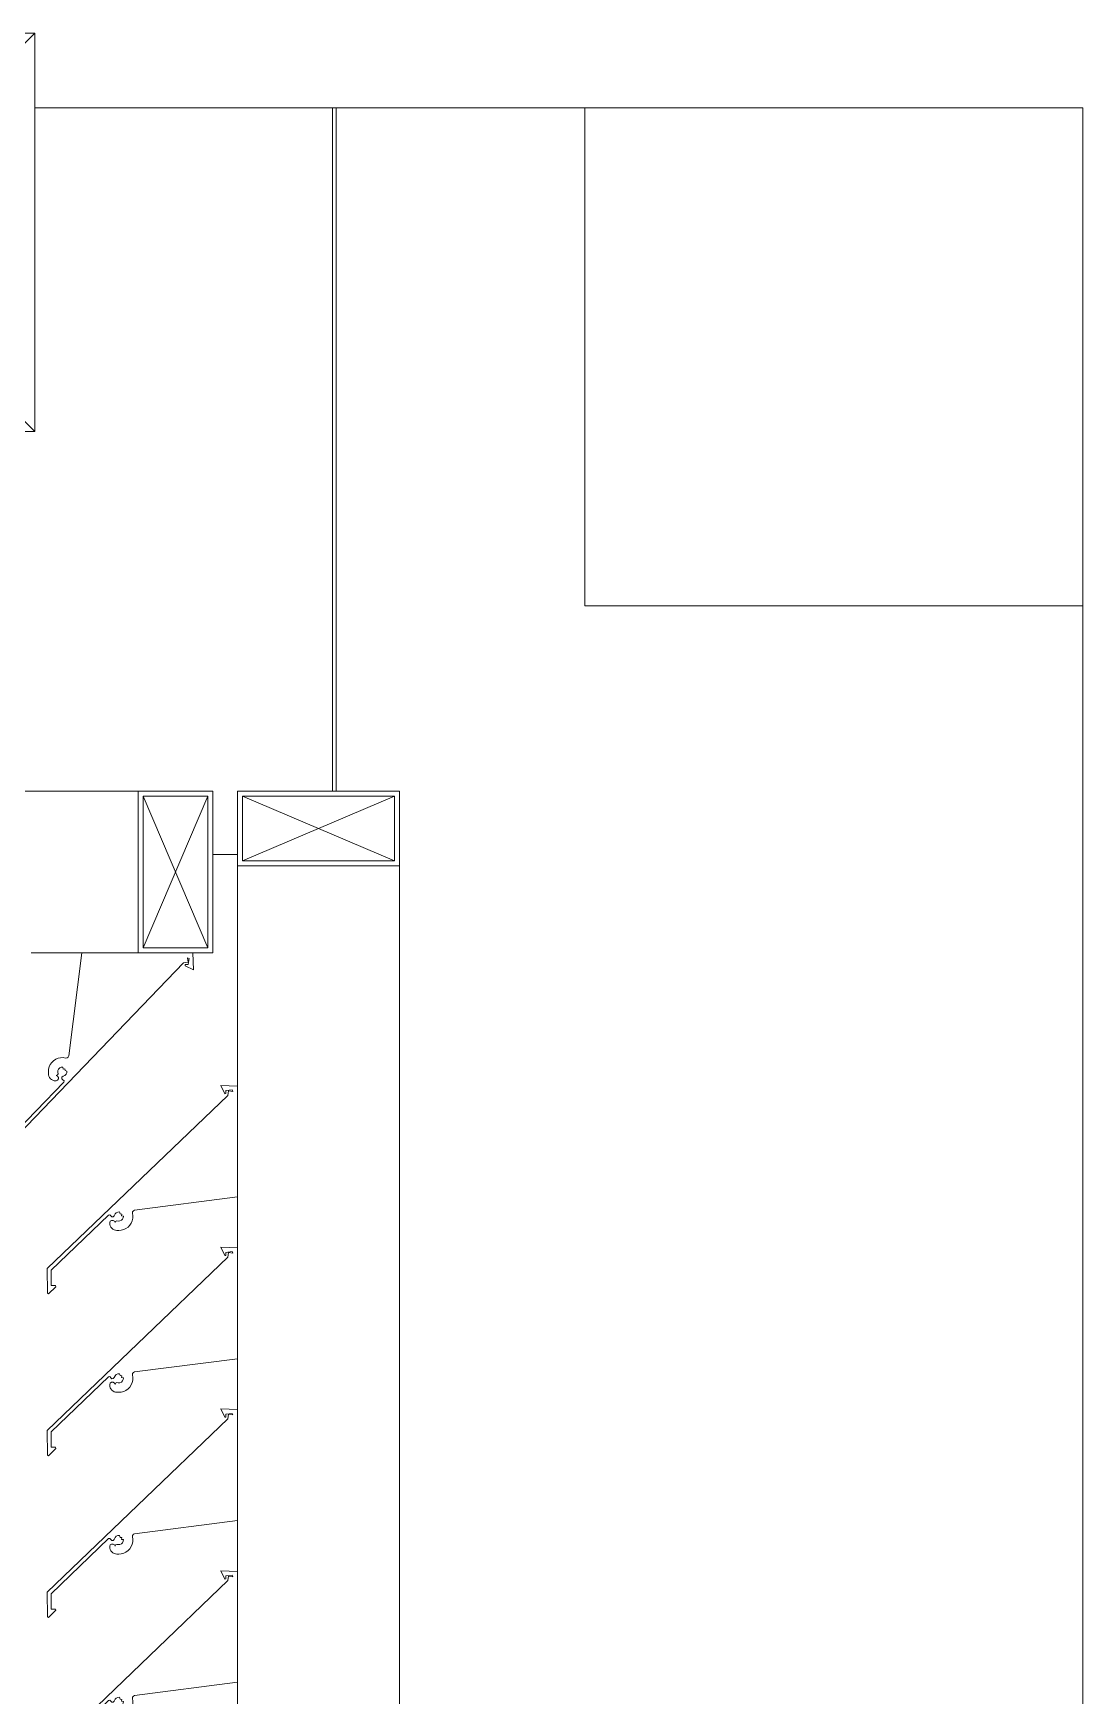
# Model space of a CAD drawing. Header units: millimetres. Extents: x -220592 to 404889, y -217665 to 38245.
# Drawn here: x 7597.87 to 7602.08, y -48113.02 to -48106.34 of the extents above; entities that cross this region are included whole.
import ezdxf

# ---------------------------------------------------------------- set-up
doc = ezdxf.new("R2010")
doc.units = ezdxf.units.MM
doc.linetypes.add('XKITLINE00', pattern=[0])
doc.layers.add('000 - 0_HIDE_OBJ_FRAMING_DEF_SUB_1', color=7, linetype='Continuous')
doc.layers.add('Part', color=7, linetype='Continuous', lineweight=0)

# ---------------------------------------------------------------- blocks, each defined once
blk = doc.blocks.new('*A13471')
at = {"layer": '000 - 0_HIDE_OBJ_FRAMING_DEF_SUB_1', "color": 7, "linetype": 'XKITLINE00', "lineweight": 0}
blk.add_line((-138.577448, 103.570892), (-138.563334, 103.570892), dxfattribs=at)
blk = doc.blocks.new('*A13531')
at = {"layer": '000 - 0_HIDE_OBJ_FRAMING_DEF_SUB_1', "color": 7, "linetype": 'XKITLINE00', "lineweight": 0}
for p, q in [((-139.773449, 103.570891), (-138.577448, 103.570891)), ((-138.577448, 103.570891), (-138.577448, 100.825601)), ((-138.563334, 100.825601), (-138.563334, 103.570805)), ((-138.563334, 103.570805), (-137.563334, 103.570805)), ((-135.563334, 94.690337), (-135.563334, 101.570805)), ((-139.058619, 100.570891), (-138.958652, 100.570891))]:
    blk.add_line(p, q, dxfattribs=at)
blk = doc.blocks.new('*A13546')
at = {"layer": 'Part', "color": 7, "linetype": 'XKITLINE00', "lineweight": 0}
for p, q in [((-138.958652, 99.640731), (-138.958652, 100.525601)), ((-138.308652, 92.345149), (-138.308652, 100.525601)), ((-138.958652, 98.990731), (-138.958652, 99.195027)), ((-138.958652, 98.340731), (-138.958652, 98.545027)), ((-138.958652, 97.690731), (-138.958652, 97.895027)), ((-138.958652, 97.040731), (-138.958652, 97.245027)), ((-138.958652, 96.390731), (-138.958652, 96.595027)), ((-138.958652, 95.740731), (-138.958652, 95.945027)), ((-138.958652, 95.090731), (-138.958652, 95.295027)), ((-138.958652, 94.440731), (-138.958652, 94.645027)), ((-138.958652, 93.790731), (-138.958652, 93.995027)), ((-138.958652, 93.140731), (-138.958652, 93.345027)), ((-138.958652, 92.490731), (-138.958652, 92.695027))]:
    blk.add_line(p, q, dxfattribs=at)
blk = doc.blocks.new('*A13585')
at = {"layer": 'Part', "color": 7, "linetype": 'XKITLINE00', "lineweight": 0}
for p, q in [((-139.872111, 99.410877), (-139.175865, 100.135999)), ((-139.584201, 100.175799), (-139.637231, 99.761793)), ((-139.138531, 100.175791), (-139.584201, 100.175799)), ((-139.175865, 100.135999), (-139.157322, 100.138896)), ((-139.157322, 100.138896), (-139.160226, 100.155912)), ((-139.160226, 100.155912), (-139.153653, 100.153876)), ((-139.156793, 100.128893), (-139.153653, 100.153876)), ((-139.135909, 100.108106), (-139.138531, 100.175791)), ((-139.168984, 100.128764), (-139.169396, 100.123641)), ((-139.169396, 100.123641), (-139.135909, 100.108106)), ((-139.156793, 100.128893), (-139.168984, 100.128764)), ((-139.705231, 99.735496), (-139.711209, 99.727179)), ((-139.697844, 99.742592), (-139.705231, 99.735496)), ((-139.689294, 99.748232), (-139.697844, 99.742592)), ((-139.679864, 99.75223), (-139.689294, 99.748232)), ((-139.669865, 99.754453), (-139.679864, 99.75223)), ((-139.659629, 99.754828), (-139.669865, 99.754453)), ((-139.649495, 99.753342), (-139.659629, 99.754828)), ((-139.643972, 99.753581), (-139.649495, 99.753342)), ((-139.639421, 99.756718), (-139.643972, 99.753581)), ((-139.637231, 99.761793), (-139.639421, 99.756718)), ((-139.718205, 99.708016), (-139.71899, 99.697803)), ((-139.71899, 99.697803), (-139.718892, 99.691004)), ((-139.718892, 99.691004), (-139.718256, 99.685276)), ((-139.718256, 99.685276), (-139.716537, 99.679775)), ((-139.715582, 99.717917), (-139.718205, 99.708016)), ((-139.716537, 99.679775), (-139.713797, 99.674705)), ((-139.711209, 99.727179), (-139.715582, 99.717917)), ((-139.713797, 99.674705), (-139.710139, 99.670251)), ((-139.710139, 99.670251), (-139.705696, 99.66658)), ((-139.705696, 99.66658), (-139.700633, 99.663826)), ((-139.687334, 99.683555), (-139.682353, 99.685585)), ((-139.681862, 99.680613), (-139.687334, 99.683555)), ((-139.682353, 99.685585), (-139.679946, 99.690396)), ((-139.681893, 99.664235), (-139.678656, 99.669379)), ((-139.678644, 99.675456), (-139.681862, 99.680613)), ((-139.680851, 99.696314), (-139.680507, 99.702814)), ((-139.679946, 99.690396), (-139.680851, 99.696314)), ((-139.680507, 99.702814), (-139.677909, 99.708782)), ((-139.678656, 99.669379), (-139.678644, 99.675456)), ((-139.677909, 99.708782), (-139.673387, 99.713464)), ((-139.673387, 99.713464), (-139.667513, 99.716266)), ((-139.667513, 99.716266), (-139.661029, 99.716835)), ((-139.664258, 99.6761), (-139.664464, 99.670206)), ((-139.664464, 99.670206), (-139.66061, 99.665742)), ((-139.660101, 99.680283), (-139.664258, 99.6761)), ((-139.661029, 99.716835), (-139.659923, 99.709129)), ((-139.66061, 99.665742), (-139.655983, 99.662087)), ((-139.652527, 99.683397), (-139.660101, 99.680283)), ((-139.659923, 99.709129), (-139.652863, 99.710299)), ((-139.652863, 99.710299), (-139.651919, 99.703134)), ((-139.647741, 99.688064), (-139.652527, 99.683397)), ((-139.651919, 99.703134), (-139.644528, 99.700812)), ((-139.644951, 99.69414), (-139.647741, 99.688064)), ((-139.644528, 99.700812), (-139.644951, 99.69414)), ((-139.657075, 99.656928), (-139.878477, 99.425912)), ((-139.700633, 99.663826), (-139.695137, 99.662091)), ((-139.695137, 99.662091), (-139.687367, 99.661595)), ((-139.687367, 99.661595), (-139.681893, 99.664235)), ((-139.655983, 99.662087), (-139.657075, 99.656928)), ((-139.944842, 99.44476), (-139.97373, 99.416111)), ((-139.97373, 99.416111), (-139.971262, 99.41143)), ((-139.971262, 99.41143), (-139.872111, 99.410877)), ((-139.939921, 99.443675), (-139.944842, 99.44476)), ((-139.939824, 99.426255), (-139.939921, 99.443675)), ((-139.878477, 99.425912), (-139.939824, 99.426255))]:
    blk.add_line(p, q, dxfattribs=at)
blk = doc.blocks.new('*A13593')
at = {"layer": 'Part', "color": 7, "linetype": 'XKITLINE00', "lineweight": 0}
for p, q in [((-138.998255, 99.603389), (-139.723377, 98.907143)), ((-138.958462, 99.640723), (-139.026148, 99.643345)), ((-139.026148, 99.643345), (-139.010613, 99.609858)), ((-139.010613, 99.609858), (-139.00549, 99.61027)), ((-139.00549, 99.61027), (-139.005361, 99.622461)), ((-139.005361, 99.622461), (-138.980378, 99.625601)), ((-138.995358, 99.621932), (-138.998255, 99.603389)), ((-138.995358, 99.621932), (-138.978342, 99.619028)), ((-138.980378, 99.625601), (-138.978342, 99.619028)), ((-138.958455, 99.195053), (-138.958462, 99.640723)), ((-139.450857, 99.126726), (-139.44619, 99.131513)), ((-139.44619, 99.131513), (-139.440114, 99.134303)), ((-139.440114, 99.134303), (-139.433442, 99.134725)), ((-139.433442, 99.134725), (-139.43112, 99.127335)), ((-139.380912, 99.129759), (-139.380672, 99.135281)), ((-139.380672, 99.135281), (-139.377536, 99.139833)), ((-139.377536, 99.139833), (-139.372461, 99.142023)), ((-139.372461, 99.142023), (-138.958455, 99.195053)), ((-139.708341, 98.900776), (-139.477326, 99.122179)), ((-139.477326, 99.122179), (-139.472166, 99.123271)), ((-139.470019, 99.097361), (-139.472659, 99.091887)), ((-139.472659, 99.091887), (-139.472163, 99.084117)), ((-139.472166, 99.123271), (-139.468512, 99.118644)), ((-139.472163, 99.084117), (-139.470428, 99.078621)), ((-139.470428, 99.078621), (-139.467674, 99.073558)), ((-139.464875, 99.100598), (-139.470019, 99.097361)), ((-139.468512, 99.118644), (-139.464048, 99.11479)), ((-139.467674, 99.073558), (-139.464002, 99.069115)), ((-139.458797, 99.10061), (-139.464875, 99.100598)), ((-139.464048, 99.11479), (-139.458154, 99.114996)), ((-139.464002, 99.069115), (-139.459549, 99.065457)), ((-139.459549, 99.065457), (-139.454479, 99.062717)), ((-139.453641, 99.097392), (-139.458797, 99.10061)), ((-139.458154, 99.114996), (-139.453971, 99.119153)), ((-139.453971, 99.119153), (-139.450857, 99.126726)), ((-139.450699, 99.09192), (-139.453641, 99.097392)), ((-139.448669, 99.096901), (-139.450699, 99.09192)), ((-139.443858, 99.099308), (-139.448669, 99.096901)), ((-139.43794, 99.098403), (-139.443858, 99.099308)), ((-139.43144, 99.098747), (-139.43794, 99.098403)), ((-139.425472, 99.101345), (-139.43144, 99.098747)), ((-139.43112, 99.127335), (-139.423955, 99.126391)), ((-139.42079, 99.105867), (-139.425472, 99.101345)), ((-139.423955, 99.126391), (-139.425124, 99.119331)), ((-139.425124, 99.119331), (-139.417418, 99.118225)), ((-139.417988, 99.111741), (-139.42079, 99.105867)), ((-139.417418, 99.118225), (-139.417988, 99.111741)), ((-139.416337, 99.063672), (-139.407074, 99.068045)), ((-139.407074, 99.068045), (-139.398758, 99.074023)), ((-139.398758, 99.074023), (-139.391662, 99.08141)), ((-139.391662, 99.08141), (-139.386022, 99.08996)), ((-139.386022, 99.08996), (-139.382024, 99.09939)), ((-139.382024, 99.09939), (-139.379801, 99.109389)), ((-139.379426, 99.119625), (-139.380912, 99.129759)), ((-139.379801, 99.109389), (-139.379426, 99.119625)), ((-139.454479, 99.062717), (-139.448978, 99.060998)), ((-139.448978, 99.060998), (-139.44325, 99.060362)), ((-139.44325, 99.060362), (-139.436451, 99.060264)), ((-139.436451, 99.060264), (-139.426238, 99.061049)), ((-139.426238, 99.061049), (-139.416337, 99.063672)), ((-139.723377, 98.907143), (-139.722824, 98.807992)), ((-139.707999, 98.83943), (-139.708341, 98.900776)), ((-139.722824, 98.807992), (-139.718143, 98.805523)), ((-139.718143, 98.805523), (-139.689494, 98.834412)), ((-139.690579, 98.839333), (-139.707999, 98.83943)), ((-139.689494, 98.834412), (-139.690579, 98.839333))]:
    blk.add_line(p, q, dxfattribs=at)
blk = doc.blocks.new('*A13878')
at = {"layer": 'Part', "color": 7, "linetype": 'XKITLINE00', "lineweight": 0}
for p, q in [((-138.958462, 97.690723), (-139.026148, 97.693345)), ((-139.026148, 97.693345), (-139.010613, 97.659858)), ((-139.00549, 97.66027), (-139.005361, 97.672461)), ((-139.005361, 97.672461), (-138.980378, 97.675601)), ((-138.995358, 97.671932), (-138.998255, 97.653389)), ((-138.995358, 97.671932), (-138.978342, 97.669028)), ((-138.980378, 97.675601), (-138.978342, 97.669028)), ((-138.958455, 97.245053), (-138.958462, 97.690723)), ((-138.998255, 97.653389), (-139.723377, 96.957143)), ((-139.010613, 97.659858), (-139.00549, 97.66027)), ((-139.372461, 97.192023), (-138.958455, 97.245053)), ((-139.708341, 96.950776), (-139.477326, 97.172179)), ((-139.477326, 97.172179), (-139.472166, 97.173271)), ((-139.470019, 97.147361), (-139.472659, 97.141887)), ((-139.472659, 97.141887), (-139.472163, 97.134117)), ((-139.472166, 97.173271), (-139.468512, 97.168644)), ((-139.472163, 97.134117), (-139.470428, 97.128621)), ((-139.470428, 97.128621), (-139.467674, 97.123558)), ((-139.464875, 97.150598), (-139.470019, 97.147361)), ((-139.468512, 97.168644), (-139.464048, 97.16479)), ((-139.458797, 97.15061), (-139.464875, 97.150598)), ((-139.464048, 97.16479), (-139.458154, 97.164996)), ((-139.453641, 97.147392), (-139.458797, 97.15061)), ((-139.458154, 97.164996), (-139.453971, 97.169153)), ((-139.453971, 97.169153), (-139.450857, 97.176726)), ((-139.450699, 97.14192), (-139.453641, 97.147392)), ((-139.450857, 97.176726), (-139.44619, 97.181513)), ((-139.448669, 97.146901), (-139.450699, 97.14192)), ((-139.443858, 97.149308), (-139.448669, 97.146901)), ((-139.44619, 97.181513), (-139.440114, 97.184303)), ((-139.43794, 97.148403), (-139.443858, 97.149308)), ((-139.440114, 97.184303), (-139.433442, 97.184725)), ((-139.43144, 97.148747), (-139.43794, 97.148403)), ((-139.433442, 97.184725), (-139.43112, 97.177335)), ((-139.425472, 97.151345), (-139.43144, 97.148747)), ((-139.43112, 97.177335), (-139.423955, 97.176391)), ((-139.42079, 97.155867), (-139.425472, 97.151345)), ((-139.423955, 97.176391), (-139.425124, 97.169331)), ((-139.425124, 97.169331), (-139.417418, 97.168225)), ((-139.417988, 97.161741), (-139.42079, 97.155867)), ((-139.417418, 97.168225), (-139.417988, 97.161741)), ((-139.398758, 97.124023), (-139.391662, 97.13141)), ((-139.391662, 97.13141), (-139.386022, 97.13996)), ((-139.386022, 97.13996), (-139.382024, 97.14939)), ((-139.382024, 97.14939), (-139.379801, 97.159389)), ((-139.380912, 97.179759), (-139.380672, 97.185281)), ((-139.379426, 97.169625), (-139.380912, 97.179759)), ((-139.380672, 97.185281), (-139.377536, 97.189833)), ((-139.379801, 97.159389), (-139.379426, 97.169625)), ((-139.377536, 97.189833), (-139.372461, 97.192023)), ((-139.467674, 97.123558), (-139.464002, 97.119115)), ((-139.464002, 97.119115), (-139.459549, 97.115457)), ((-139.459549, 97.115457), (-139.454479, 97.112717)), ((-139.454479, 97.112717), (-139.448978, 97.110998)), ((-139.448978, 97.110998), (-139.44325, 97.110362)), ((-139.44325, 97.110362), (-139.436451, 97.110264)), ((-139.436451, 97.110264), (-139.426238, 97.111049)), ((-139.426238, 97.111049), (-139.416337, 97.113672)), ((-139.416337, 97.113672), (-139.407074, 97.118045)), ((-139.407074, 97.118045), (-139.398758, 97.124023)), ((-139.723377, 96.957143), (-139.722824, 96.857992)), ((-139.707999, 96.88943), (-139.708341, 96.950776)), ((-139.718143, 96.855523), (-139.689494, 96.884412)), ((-139.690579, 96.889333), (-139.707999, 96.88943)), ((-139.689494, 96.884412), (-139.690579, 96.889333)), ((-139.722824, 96.857992), (-139.718143, 96.855523))]:
    blk.add_line(p, q, dxfattribs=at)
blk = doc.blocks.new('*A13879')
at = {"layer": 'Part', "color": 7, "linetype": 'XKITLINE00', "lineweight": 0}
for p, q in [((-138.958462, 98.340723), (-139.026148, 98.343345)), ((-139.026148, 98.343345), (-139.010613, 98.309858)), ((-138.958455, 97.895053), (-138.958462, 98.340723)), ((-138.998255, 98.303389), (-139.723377, 97.607143)), ((-139.010613, 98.309858), (-139.00549, 98.31027)), ((-139.00549, 98.31027), (-139.005361, 98.322461)), ((-139.005361, 98.322461), (-138.980378, 98.325601)), ((-138.995358, 98.321932), (-138.998255, 98.303389)), ((-138.995358, 98.321932), (-138.978342, 98.319028)), ((-138.980378, 98.325601), (-138.978342, 98.319028)), ((-139.372461, 97.842023), (-138.958455, 97.895053)), ((-139.708341, 97.600776), (-139.477326, 97.822179)), ((-139.477326, 97.822179), (-139.472166, 97.823271)), ((-139.470019, 97.797361), (-139.472659, 97.791887)), ((-139.472166, 97.823271), (-139.468512, 97.818644)), ((-139.464875, 97.800598), (-139.470019, 97.797361)), ((-139.468512, 97.818644), (-139.464048, 97.81479)), ((-139.458797, 97.80061), (-139.464875, 97.800598)), ((-139.464048, 97.81479), (-139.458154, 97.814996)), ((-139.453641, 97.797392), (-139.458797, 97.80061)), ((-139.458154, 97.814996), (-139.453971, 97.819153)), ((-139.453971, 97.819153), (-139.450857, 97.826726)), ((-139.450699, 97.79192), (-139.453641, 97.797392)), ((-139.450857, 97.826726), (-139.44619, 97.831513)), ((-139.448669, 97.796901), (-139.450699, 97.79192)), ((-139.443858, 97.799308), (-139.448669, 97.796901)), ((-139.44619, 97.831513), (-139.440114, 97.834303)), ((-139.43794, 97.798403), (-139.443858, 97.799308)), ((-139.440114, 97.834303), (-139.433442, 97.834725)), ((-139.43144, 97.798747), (-139.43794, 97.798403)), ((-139.433442, 97.834725), (-139.43112, 97.827335)), ((-139.425472, 97.801345), (-139.43144, 97.798747)), ((-139.43112, 97.827335), (-139.423955, 97.826391)), ((-139.42079, 97.805867), (-139.425472, 97.801345)), ((-139.423955, 97.826391), (-139.425124, 97.819331)), ((-139.425124, 97.819331), (-139.417418, 97.818225)), ((-139.417988, 97.811741), (-139.42079, 97.805867)), ((-139.417418, 97.818225), (-139.417988, 97.811741)), ((-139.386022, 97.78996), (-139.382024, 97.79939)), ((-139.382024, 97.79939), (-139.379801, 97.809389)), ((-139.380912, 97.829759), (-139.380672, 97.835281)), ((-139.379426, 97.819625), (-139.380912, 97.829759)), ((-139.380672, 97.835281), (-139.377536, 97.839833)), ((-139.379801, 97.809389), (-139.379426, 97.819625)), ((-139.377536, 97.839833), (-139.372461, 97.842023)), ((-139.472659, 97.791887), (-139.472163, 97.784117)), ((-139.472163, 97.784117), (-139.470428, 97.778621)), ((-139.470428, 97.778621), (-139.467674, 97.773558)), ((-139.467674, 97.773558), (-139.464002, 97.769115)), ((-139.464002, 97.769115), (-139.459549, 97.765457)), ((-139.459549, 97.765457), (-139.454479, 97.762717)), ((-139.454479, 97.762717), (-139.448978, 97.760998)), ((-139.448978, 97.760998), (-139.44325, 97.760362)), ((-139.44325, 97.760362), (-139.436451, 97.760264)), ((-139.436451, 97.760264), (-139.426238, 97.761049)), ((-139.426238, 97.761049), (-139.416337, 97.763672)), ((-139.416337, 97.763672), (-139.407074, 97.768045)), ((-139.407074, 97.768045), (-139.398758, 97.774023)), ((-139.398758, 97.774023), (-139.391662, 97.78141)), ((-139.391662, 97.78141), (-139.386022, 97.78996)), ((-139.723377, 97.607143), (-139.722824, 97.507992)), ((-139.707999, 97.53943), (-139.708341, 97.600776)), ((-139.718143, 97.505523), (-139.689494, 97.534412)), ((-139.690579, 97.539333), (-139.707999, 97.53943)), ((-139.689494, 97.534412), (-139.690579, 97.539333)), ((-139.722824, 97.507992), (-139.718143, 97.505523))]:
    blk.add_line(p, q, dxfattribs=at)
blk = doc.blocks.new('*A13883')
at = {"layer": 'Part', "color": 7, "linetype": 'XKITLINE00', "lineweight": 0}
for p, q in [((-138.998255, 98.953389), (-139.723377, 98.257143)), ((-138.958462, 98.990723), (-139.026148, 98.993345)), ((-139.026148, 98.993345), (-139.010613, 98.959858)), ((-139.010613, 98.959858), (-139.00549, 98.96027)), ((-139.00549, 98.96027), (-139.005361, 98.972461)), ((-139.005361, 98.972461), (-138.980378, 98.975601)), ((-138.995358, 98.971932), (-138.998255, 98.953389)), ((-138.995358, 98.971932), (-138.978342, 98.969028)), ((-138.980378, 98.975601), (-138.978342, 98.969028)), ((-138.958455, 98.545053), (-138.958462, 98.990723)), ((-139.372461, 98.492023), (-138.958455, 98.545053)), ((-139.708341, 98.250776), (-139.477326, 98.472179)), ((-139.477326, 98.472179), (-139.472166, 98.473271)), ((-139.472166, 98.473271), (-139.468512, 98.468644)), ((-139.468512, 98.468644), (-139.464048, 98.46479)), ((-139.464048, 98.46479), (-139.458154, 98.464996)), ((-139.458154, 98.464996), (-139.453971, 98.469153)), ((-139.453971, 98.469153), (-139.450857, 98.476726)), ((-139.450857, 98.476726), (-139.44619, 98.481513)), ((-139.44619, 98.481513), (-139.440114, 98.484303)), ((-139.440114, 98.484303), (-139.433442, 98.484725)), ((-139.433442, 98.484725), (-139.43112, 98.477335)), ((-139.43112, 98.477335), (-139.423955, 98.476391)), ((-139.423955, 98.476391), (-139.425124, 98.469331)), ((-139.425124, 98.469331), (-139.417418, 98.468225)), ((-139.417418, 98.468225), (-139.417988, 98.461741)), ((-139.380912, 98.479759), (-139.380672, 98.485281)), ((-139.379426, 98.469625), (-139.380912, 98.479759)), ((-139.380672, 98.485281), (-139.377536, 98.489833)), ((-139.379801, 98.459389), (-139.379426, 98.469625)), ((-139.377536, 98.489833), (-139.372461, 98.492023)), ((-139.470019, 98.447361), (-139.472659, 98.441887)), ((-139.472659, 98.441887), (-139.472163, 98.434117)), ((-139.472163, 98.434117), (-139.470428, 98.428621)), ((-139.470428, 98.428621), (-139.467674, 98.423558)), ((-139.464875, 98.450598), (-139.470019, 98.447361)), ((-139.467674, 98.423558), (-139.464002, 98.419115)), ((-139.458797, 98.45061), (-139.464875, 98.450598)), ((-139.464002, 98.419115), (-139.459549, 98.415457)), ((-139.459549, 98.415457), (-139.454479, 98.412717)), ((-139.453641, 98.447392), (-139.458797, 98.45061)), ((-139.454479, 98.412717), (-139.448978, 98.410998)), ((-139.450699, 98.44192), (-139.453641, 98.447392)), ((-139.448669, 98.446901), (-139.450699, 98.44192)), ((-139.448978, 98.410998), (-139.44325, 98.410362)), ((-139.443858, 98.449308), (-139.448669, 98.446901)), ((-139.43794, 98.448403), (-139.443858, 98.449308)), ((-139.44325, 98.410362), (-139.436451, 98.410264)), ((-139.43144, 98.448747), (-139.43794, 98.448403)), ((-139.436451, 98.410264), (-139.426238, 98.411049)), ((-139.425472, 98.451345), (-139.43144, 98.448747)), ((-139.426238, 98.411049), (-139.416337, 98.413672)), ((-139.42079, 98.455867), (-139.425472, 98.451345)), ((-139.417988, 98.461741), (-139.42079, 98.455867)), ((-139.416337, 98.413672), (-139.407074, 98.418045)), ((-139.407074, 98.418045), (-139.398758, 98.424023)), ((-139.398758, 98.424023), (-139.391662, 98.43141)), ((-139.391662, 98.43141), (-139.386022, 98.43996)), ((-139.386022, 98.43996), (-139.382024, 98.44939)), ((-139.382024, 98.44939), (-139.379801, 98.459389)), ((-139.723377, 98.257143), (-139.722824, 98.157992)), ((-139.707999, 98.18943), (-139.708341, 98.250776)), ((-139.722824, 98.157992), (-139.718143, 98.155523)), ((-139.718143, 98.155523), (-139.689494, 98.184412)), ((-139.690579, 98.189333), (-139.707999, 98.18943)), ((-139.689494, 98.184412), (-139.690579, 98.189333))]:
    blk.add_line(p, q, dxfattribs=at)
blk = doc.blocks.new('*A14301')
at = {"layer": 'Part', "color": 7, "linetype": 'XKITLINE00', "lineweight": 0}
for p, q in [((-138.958652, 100.525601), (-138.958652, 100.825601)), ((-138.308652, 100.825601), (-138.958652, 100.825601)), ((-138.938652, 100.545601), (-138.328652, 100.805601)), ((-138.938652, 100.805601), (-138.328652, 100.545601)), ((-138.938652, 100.545601), (-138.938652, 100.805601)), ((-138.938652, 100.805601), (-138.328652, 100.805601)), ((-138.328652, 100.805601), (-138.328652, 100.545601)), ((-138.308652, 100.525601), (-138.308652, 100.825601)), ((-138.328652, 100.545601), (-138.938652, 100.545601)), ((-138.958652, 100.525601), (-138.308652, 100.525601))]:
    blk.add_line(p, q, dxfattribs=at)
blk = doc.blocks.new('*A14302')
at = {"layer": 'Part', "color": 7, "linetype": 'XKITLINE00', "lineweight": 0}
for p, q in [((-144.838405, 100.825601), (-139.358619, 100.825601)), ((-144.838405, 100.175601), (-144.784226, 100.175601)), ((-144.338523, 100.175601), (-144.134226, 100.175601)), ((-143.688523, 100.175601), (-143.484226, 100.175601)), ((-143.038523, 100.175601), (-142.834226, 100.175601)), ((-142.388523, 100.175601), (-142.184226, 100.175601)), ((-141.738523, 100.175601), (-141.534226, 100.175601)), ((-141.088523, 100.175601), (-140.884226, 100.175601)), ((-140.438523, 100.175601), (-140.234226, 100.175601)), ((-139.788523, 100.175601), (-139.584226, 100.175601))]:
    blk.add_line(p, q, dxfattribs=at)
blk = doc.blocks.new('*A14304')
at = {"layer": 'Part', "color": 7, "linetype": 'XKITLINE00', "lineweight": 0}
for p, q in [((-139.058619, 100.825601), (-139.358619, 100.825601)), ((-139.358619, 100.825601), (-139.358619, 100.175601)), ((-139.338619, 100.195601), (-139.078619, 100.805601)), ((-139.078619, 100.195601), (-139.338619, 100.805601)), ((-139.338619, 100.195601), (-139.338619, 100.805601)), ((-139.338619, 100.805601), (-139.078619, 100.805601)), ((-139.078619, 100.805601), (-139.078619, 100.195601)), ((-139.058619, 100.175601), (-139.058619, 100.825601)), ((-139.358619, 100.175601), (-139.058619, 100.175601)), ((-139.078619, 100.195601), (-139.338619, 100.195601))]:
    blk.add_line(p, q, dxfattribs=at)
blk = doc.blocks.new('*A14306')
at = {"layer": '000 - 0_HIDE_OBJ_FRAMING_DEF_SUB_1', "color": 7, "linetype": 'XKITLINE00', "lineweight": 0}
for p, q in [((-142.173449, 103.670869), (-142.373449, 103.870869)), ((-142.373449, 102.270869), (-142.373449, 103.870869)), ((-142.373449, 103.870869), (-139.773449, 103.870869)), ((-139.973449, 103.670869), (-139.773449, 103.870869)), ((-139.773449, 103.870869), (-139.773449, 102.270869)), ((-142.173449, 102.470869), (-142.373449, 102.270869)), ((-139.773449, 102.270869), (-139.973449, 102.470869)), ((-139.773449, 102.270869), (-142.373449, 102.270869))]:
    blk.add_line(p, q, dxfattribs=at)
blk = doc.blocks.new('*A14311')
at = {"layer": '000 - 0_HIDE_OBJ_FRAMING_DEF_SUB_1', "color": 7, "linetype": 'XKITLINE00', "lineweight": 0}
for p, q in [((-135.563334, 103.570805), (-137.563334, 103.570805)), ((-137.563334, 103.570805), (-137.563334, 101.570805)), ((-135.563334, 101.570805), (-135.563334, 103.570805)), ((-137.563334, 101.570805), (-135.563334, 101.570805))]:
    blk.add_line(p, q, dxfattribs=at)

msp = doc.modelspace()

# ---------------------------------------------------------------- block references
at = {"color": 7, "lineweight": 0}
for name in ['*A13471', '*A14306', '*A13531', '*A14311', '*A14302', '*A14304', '*A14301', '*A13546', '*A13585', '*A13593', '*A13883', '*A13879', '*A13878']:
    msp.add_blockref(name, (7737.6457, -48210.2152), dxfattribs=at)

doc.saveas('drawing.dxf')
